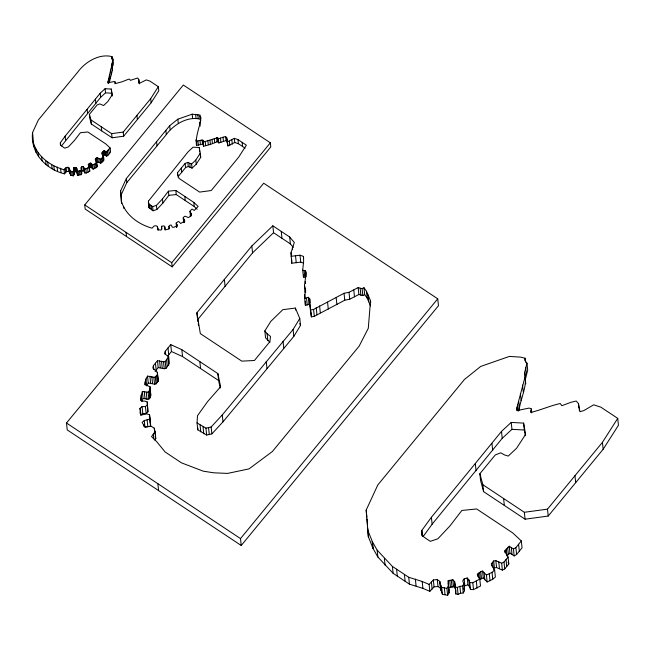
<?xml version="1.0" encoding="UTF-8"?>
<svg xmlns="http://www.w3.org/2000/svg" width="651" height="651" viewBox="0 0 651 651"><rect width="100%" height="100%" fill="white"/><g stroke="black" fill="none" stroke-linecap="round" stroke-linejoin="round"><path stroke-width="0.98" d="M303.317 263.012L300.738 262.117L291.738 263.216L291.03 252.702L294.317 242.498L289.654 236.988L272.834 225.816L251.831 245.98L196.887 312.797L197.399 317.729M291.738 263.216L291.754 259.603M60.372 143.92L60.388 142.699L65.165 136.149L100.221 93.191L105.088 88.707L111.272 89.057L112.265 94.704L107.765 101.621L103.59 105.543L99.831 103.908L97.121 104.966L89.399 114.348L89.838 118.498L91.343 124.016L112.078 137.784L123.649 136.214L151.122 102.801L158.771 90.823L158.331 86.681L149.917 81.09L146.304 79.902L139.444 83.344L138.712 79.324L137.573 78.014L130.371 80.358L129.606 79.251L128.564 79.219L121.924 81.847L114.991 83.67L115.121 81.953L114.047 81.538L108.033 82.783C109.156 74.881 111.769 67.012 112.957 59.095L111.826 57.557L112.037 56.621C99.204 53.349 85.322 61.878 77.851 71.96L38.36 119.996L32.55 132.576C30.239 152.928 45.733 169.146 64.465 173.85L66.573 171.612L68.534 171.449L69.82 172.352L70.747 175.363L73.368 175.835L74.068 174.631L73.571 167.82L75.898 167.372L76.794 168.365L76.997 171.01L78.144 171.197L80.74 170.538L81.383 169.382L80.83 167.942L81.538 166.925L83.076 166.485L84.353 168.804L84.793 172.954L86.306 172.995L89.797 171.189L89.366 167.047L88.154 164.662L90.749 163.035L92.678 165.037L93.117 169.179L95.917 167.812L97.227 166.705L96.796 162.563L95.168 159.349L96.307 157.973L97.398 157.819L100.295 159.096L101.466 158.519L103.509 156.028L101.93 152.839L104.087 150.617L106.194 152.008L106.626 156.159L107.846 155.434L110.564 152.122L110.133 147.98L105.82 143.952L87.787 131.974L80.407 132.723L74.442 140.461L68.404 146.906L64.62 148.159L60.543 145.108L60.372 143.92L60.551 145.572M190.385 215.448L190.499 216.205L189.946 211.298L191.313 209.646L192.11 209.077L194.21 210.476L198.148 206.44L193.835 202.412L175.811 190.442L168.422 191.191L168.861 195.333L162.896 203.071L156.858 209.516L153.075 210.769L148.998 207.718L148.412 201.159L188.245 151.659L193.103 147.175L199.296 147.525L200.72 157.306L196.22 164.223L192.045 168.153L188.285 166.518L185.576 167.576L177.853 176.958M148.843 205.309L148.998 207.718M147.191 404.857L145.442 406.68L142.064 406.574L139.973 408.356L140.697 415.257L142.797 413.483L146.174 413.58L147.915 411.766L147.232 401.968L144.693 401.073L141.536 401.13L140.551 398.55L142.349 391.487L148.127 392.171L149.209 391.007L150.064 388.444L150.055 386.751L144.668 384.603L145.938 378.996L147.525 376.091L153.831 377.295L155.304 376.994L157.575 374.235L157.257 372.266L152.83 368.043L153.384 365.683L157.477 360.719L163.507 361.81L165.199 361.557L168.658 356.536L164.451 353.745L165.273 351.239L170.725 344.607L181.816 349.66L217.873 373.609L220.616 386.743L207.661 401.521L197.497 415.688L197.041 422.922L197.766 429.831L206.66 435.047L211.868 433.883L223.008 421.832L293.813 336.388L300.502 325.402L299.769 318.494L295.399 308.069L282.811 309.673L270.735 321.464L264.835 330.944L265.567 337.845L269.888 342.28M147.915 411.766L147.232 401.968M422.117 535.797L421.848 530.394L431.393 517.293L501.506 431.385L511.23 422.418L523.607 423.117L525.593 434.404L516.593 448.238L508.244 456.082L504.566 454.951L500.733 452.819L495.305 454.927L479.868 473.708L480.593 480.609L483.603 491.651L525.064 519.189L548.215 516.048L603.168 449.231L618.45 425.274L617.726 418.365L600.897 407.192L593.671 404.808L583.784 410.618L579.951 411.701L578.479 403.644L576.2 401.032L571 402.285L561.813 405.711L560.275 403.506C550.396 405.687 541.014 409.984 531.053 412.352L531.306 408.909L529.157 408.071L517.13 410.569L516.821 407.892L525.048 376.994L524.649 372.429L526.976 363.185L524.714 360.109L525.129 358.245L520.645 357.13L509.399 356.423L480.715 366.415L464.423 379.492L377.783 484.995L366.163 510.148L368.352 536.774L373.056 548.516L377.889 557.053L393.131 573.319L409.455 584.167L422.922 588.382L429.847 591.32L434.071 586.852L437.993 586.518L440.556 588.325L442.403 594.347L447.652 595.291L449.052 592.882L448.213 580.643L452.86 579.748L454.642 581.725L455.407 587.3M81.383 169.382L81.814 173.524L81.18 174.68L77.428 175.152L77.282 172.157M421.807 532.835L422.141 535.22L424.297 537.335L430.303 541.331L437.863 538.808L449.955 525.918L461.868 510.449L476.646 508.96L512.695 532.9L521.329 540.957L522.053 547.865L516.601 554.489L514.176 555.93L513.452 549.021L509.245 546.23L504.916 550.681L505.143 552.203L508.081 557.061L503.996 562.033L501.652 563.205L495.859 560.641L493.67 560.942L491.399 563.701L491.513 565.06L494.646 570.121L495.37 577.03L492.75 579.244L487.151 581.978L486.427 575.077L482.562 571.082L480.755 571.57L477.37 574.32L479.787 579.089L480.519 585.998L473.521 589.611L470.494 589.521L469.77 582.621L468.899 579.886L467.206 577.966L464.147 578.853L462.723 580.887L463.821 583.76L464.545 590.669L463.268 592.988L460.615 593.24L458.076 594.306L455.781 593.924L455.098 584.338M455.781 593.924L455.619 589.269M310.649 309.949L313.587 309.428L344.037 293.292L349.009 292.299L358.164 287.587L362.094 288.621L363.958 287.718L364.682 294.626L362.819 295.53L358.888 294.488L349.733 299.208L344.761 300.201L314.311 316.337L311.373 316.858L309.64 302.796L309.77 298.882L308.257 297.287L304.668 298.516L305.392 305.417L308.981 304.196L308.257 297.287M197.766 429.831L197.88 428.016M305.205 292.445L304.481 285.537L306.19 272.59L305.498 270.808L302.699 270.141L303.643 261.238L303.456 256.404L300.005 255.208L291.013 256.315M363.958 287.718L366.456 291.249L370.517 300.705L368.295 328.275L359.165 346.112L272.378 451.517L249.024 468.875L227.622 473.407L213.748 472.813L203.25 471.169L181.474 462.845L165.151 452.006L156.704 441.663L151.545 436.577L155.068 431.646L154.271 428.171L151.593 426.503L144.652 426.674L142.105 422.45L144.253 420.538L149.958 419.073L149.551 414.817L146.923 413.865L141.169 415.061L140.087 413.198L140.486 410.716L139.973 408.356M304.115 270.572L304.839 277.472L303.423 277.049L303.643 275.064M150.275 421.726L150.69 425.982L144.978 427.438L144.253 420.538M304.668 298.516L305.368 289.256L304.481 285.537M305.368 291.632L305.693 290.004M111.793 63.717L112.428 70.137L109.311 82.49L108.872 78.34M519.01 410.325C520.735 397.558 527.994 385.473 524.649 372.429M142.146 401.081L143.074 398.388L146.988 399.218L148.851 399.071L149.933 397.907L150.788 395.352L150.055 386.751M199.849 116.016L200.663 120.956L200.052 115.089L192.183 114.177L177.845 119.174L169.699 125.708L126.375 178.464L120.573 191.036L121.558 203.381M200.28 120.158L200.492 119.231C187.659 115.951 173.776 124.487 166.314 134.57L126.815 182.606L121.005 195.178L121.591 203.071M112.232 67.859L113.396 63.237L112.957 59.095M203.576 144.563L202.502 144.14L196.488 145.393C195.17 135.929 200.052 126.872 200.98 117.554L200.231 116.814M525.373 379.338L527.701 370.094L526.976 363.185M245.101 148.176L238.372 143.7L234.759 142.512L227.899 145.954L227.166 141.926L226.027 140.624L218.826 142.968L218.061 141.861L217.019 141.82L210.379 144.457L203.446 146.28L203.136 140.421L202.07 139.998L196.057 141.243L195.902 139.908M196.797 142.683L196.488 145.393M155.133 371.347L158.201 367.62L164.239 368.718L165.924 368.466L169.382 363.445L168.658 356.536M147.525 376.091L148.249 382.991L146.67 385.897L145.938 378.996M463.268 592.988L462.544 586.079L463.821 583.76M73.368 175.835L72.936 171.693L73.636 170.489L73.571 167.82M447.652 595.291L446.928 588.382L448.327 585.973L448.213 580.643M197.041 422.922L205.936 428.138L211.144 426.983L222.276 414.931L293.088 329.479L299.769 318.494M89.399 114.348L90.912 119.874L111.638 133.642L123.218 132.072L150.69 98.659L158.331 86.681M479.868 473.708L482.879 484.743L524.34 512.288L547.491 509.139L602.435 442.322L617.726 418.365M192.045 168.153L191.614 164.003L195.788 160.081L200.288 153.164M84.793 172.954L83.507 170.627L81.977 171.067L81.269 172.084L81.09 170.432M169.114 228.892L168.853 226.41L169.561 225.392L171.091 224.945L172.377 227.272L173.89 227.313L177.381 225.506L176.177 223.122L177.869 221.747L178.773 221.503L180.701 223.496L184.811 221.023L183.191 217.816L184.323 216.433L185.421 216.278L188.31 217.564L189.482 216.978L191.532 214.496L189.946 211.298M463.919 587.112L464.871 585.762L467.939 584.875L469.623 586.795L470.494 589.521M61.422 146.019L100.661 97.333L105.519 92.849L111.712 93.199L112.208 96.022M423.166 536.481L432.126 524.201L502.23 438.294L511.955 429.326L524.34 430.026L525.333 435.665M154.637 440.084L155.792 438.546L155.068 431.646M148.395 202.38L148.558 203.576L152.643 206.627L156.419 205.366L162.465 198.921L168.422 191.191M103.045 156.15L104.526 154.759L104.087 150.617M106.194 152.008L110.133 147.98M96.307 157.973L96.739 162.115L97.837 161.961L100.726 163.246L103.948 160.17L103.509 156.028M84.744 204.927L183.33 85.021L270.352 142.821L270.783 146.963L172.181 266.861L85.175 209.069L84.744 204.927L171.75 262.719L172.181 266.861M177.682 175.298L177.422 172.816L185.144 163.425L187.854 162.376L191.614 164.003M184.192 221.267L183.68 222.634L183.191 217.816M171.75 262.719L270.352 142.821M66.492 423.012L263.696 183.216L437.741 298.817L438.465 305.718L241.228 545.497L67.224 429.912L66.492 423.012L240.504 538.589L241.228 545.497M167.632 356.154L171.449 351.516L170.725 344.607M272.834 225.816L273.558 232.716L252.555 252.881L197.611 319.698L197.937 321.684M148.249 382.991L154.556 384.204L156.028 383.903L158.299 381.144L157.575 374.235M240.504 538.589L437.741 298.817M507.463 555.376L509.969 553.138L509.245 546.23M513.452 549.021L515.877 547.581L521.329 540.957M493.67 560.942L494.394 567.851L496.583 567.542L502.377 570.105L504.72 568.941L508.805 563.969L508.081 557.061M64.465 173.85L64.034 169.708L66.142 167.47L68.103 167.307L69.38 168.21L69.999 173.418M429.847 591.32L429.123 584.419L433.338 579.943L437.269 579.61L439.824 581.416L440.914 590.457M92.678 165.037L96.796 162.563M486.427 575.077L492.026 572.335L494.646 570.121M88.617 164.028L89.049 168.17L91.189 167.185L93.117 169.179M487.151 581.978L483.286 577.982L480.275 579.357L479.543 572.449M227.899 145.954L227.459 141.812L234.327 138.362L237.94 139.558L246.355 145.149L238.705 157.127L211.233 190.531L199.662 192.102L178.927 178.333L177.422 172.816M84.353 168.804L85.867 168.853L89.366 167.047M469.77 582.621L472.797 582.702L479.787 579.089M202.9 141.3L203.014 142.138L217.629 137.719L218.394 138.818L218.826 142.968M455.057 587.015L457.352 587.405L459.883 586.331L462.544 586.079M74.011 171.962L76.33 171.514L77.453 173.809M448.938 587.552L453.584 586.657L455.366 588.634L454.642 581.725M218.394 138.818L225.588 136.482L226.727 137.784L227.476 143.952M168.861 195.333L176.25 194.584L194.275 206.562L197.147 209.24M121.298 200.899C125.407 215.082 138.394 224.326 152.049 228.175L154.157 225.938L156.126 225.767L157.404 226.67L158.331 229.681L160.952 230.153L161.651 228.949L161.594 226.288L163.914 225.84L164.809 226.825L165.012 229.469L166.168 229.665L168.764 229.006L169.398 227.842L168.853 226.41M69.567 169.276L70.308 171.221L72.936 171.693M440.19 583.556L441.679 587.438L446.928 588.382M33.282 142.431C37.384 156.622 50.379 165.859 64.034 169.708M367.62 529.865L372.331 541.608L377.157 550.152L392.398 566.419L408.722 577.258L422.198 581.481L429.123 584.419M171.449 351.516L182.54 356.569L218.598 380.51L220.168 388.02M104.526 154.759L106.626 156.159M509.969 553.138L514.176 555.93M273.558 232.716L290.387 243.897L293.292 247.339M264.835 330.944L267.122 333.776L270.515 336.437L269.864 341.718L254.427 360.491L241.798 361.142L200.337 333.605L196.887 312.797M308.981 304.196L309.99 305.262M364.682 294.626L367.188 298.15L370.541 305.954M103.102 158.502L103.599 159.283L103.159 155.141M89.415 170.391L89.797 171.189M97.227 166.705L96.633 164.052M299.769 323.661L300.502 325.402M508.105 562.187L508.805 563.969M463.724 588.512L464.545 590.669M155.198 435.942L155.792 438.546M227.044 139.81L227.459 141.812M309.64 302.796L311.373 316.858M200.223 154.49L200.72 157.306M455.521 589.505L455.822 591.246M198.27 323.661L198.596 325.646M158.299 381.144L157.257 372.266M203.34 145.45L203.446 146.28M602.435 442.322L603.168 449.231M579.113 407.689L579.423 410.643M578.479 403.644L578.894 407.591M574.963 475.735L575.687 482.635M547.491 509.139L548.215 516.048M531.306 408.909L531.721 412.856M530.834 410.675L531.037 412.653M525.129 358.245L525.544 362.192M525.731 367.652L526.456 374.561M525.048 376.994L525.772 383.903M522.541 385.066L523.266 391.975M520.426 393.749L521.15 400.658M523.607 423.117L524.34 430.026M518.806 401.683L519.531 408.592M517.757 405.142L518.375 411.066M516.821 407.892L517.13 410.846M524.34 512.288L525.064 519.189M511.23 422.418L511.955 429.326M518.603 544.269L519.327 551.177M515.877 547.581L516.601 554.489M501.506 431.385L502.23 438.294M511.295 547.32L512.02 554.221M503.614 498.511L504.338 505.42M507.642 547.361L508.366 554.27M506.283 549.021L507.007 555.93M506.039 559.551L506.763 566.451M504.916 550.681L505.127 552.65M491.961 443.453L492.685 450.354M503.996 562.033L504.72 568.941M501.652 563.205L502.377 570.105M498.731 561.764L499.455 568.673M495.859 560.641L496.583 567.542M493.8 568.136L494.011 570.105M492.53 562.326L493.051 567.257M491.399 563.701L491.603 565.678M482.879 484.743L483.603 491.651M492.026 572.335L492.75 579.244M489.292 573.865L490.016 580.773M475.352 463.846L476.076 470.754M484.132 572.97L484.857 579.878M482.562 571.082L483.286 577.982M480.755 571.57L481.48 578.479M478.29 573.051L478.81 577.982M477.37 574.32L477.574 576.298M476.345 581.205L477.069 588.113M472.797 582.702L473.521 589.611M468.899 579.886L469.623 586.795M467.206 577.966L467.939 584.875M464.147 578.853L464.871 585.762M459.883 586.331L460.615 593.24M457.352 587.405L458.076 594.306M452.86 579.748L453.584 586.657M451.33 580.342L452.054 587.251M449.735 580.521L450.468 587.43M448.262 583.312L448.987 590.213M448.327 585.973L449.052 592.882M444.299 587.601L445.024 594.509M441.679 587.438L442.403 594.347M440.849 585.648L441.573 592.556M439.824 581.416L440.556 588.325M431.393 517.293L432.126 524.201M437.269 579.61L437.993 586.518M433.338 579.943L434.071 586.852M431.401 582.116L432.126 589.017M421.848 530.394L422.466 536.318M422.198 581.481L422.922 588.382M415.362 579.105L416.087 586.014M408.722 577.258L409.455 584.167M404.401 574.385L405.134 581.294M370.517 300.705L370.72 302.682M368.075 294.903L368.8 301.812M396.589 569.202L397.313 576.102M366.456 291.249L367.188 298.15M392.398 566.419L393.131 573.319M362.094 288.621L362.819 295.53M360.182 288.434L360.906 295.334M358.164 287.587L358.888 294.488M384.367 558.346L385.091 565.247M353.77 289.972L354.494 296.872M377.157 550.152L377.889 557.053M349.009 292.299L349.733 299.208M372.331 541.608L373.056 548.516M372.266 541.445L372.999 548.354M344.037 293.292L344.761 300.201M366.163 510.148L366.887 517.057M336.185 297.824L336.909 304.725M327.567 302.186L328.291 309.095M319.6 305.905L320.325 312.805M316.231 307.825L316.956 314.726M313.587 309.428L314.311 316.337M309.77 298.882L310.185 302.829M305.498 270.808L306.125 276.732M303.456 256.404L303.659 258.374M305.295 281.468L305.506 283.445M306.507 298.215L307.239 305.116M305.368 289.256L305.685 292.209M302.699 270.141L303.423 277.049M304.611 294.35L305.026 298.296M300.005 255.208L300.738 262.117M295.521 255.851L296.254 262.76M292.332 247.649L292.543 249.618M289.654 236.988L290.387 243.897M291.03 252.702L291.339 255.656M295.399 308.069L295.603 310.039M293.088 329.479L293.813 336.388M281.248 231.398L281.973 238.307M283.055 341.23L283.779 348.13M267.122 333.776L267.846 340.676M266.235 361.476L266.959 368.385M242.148 142.349L242.579 146.499M251.831 245.98L252.555 252.881M237.94 139.558L238.372 143.7M234.327 138.362L234.759 142.512M231.878 139.973L232.309 144.115M229.38 141.275L229.819 145.417M226.727 137.784L227.166 141.926M225.588 136.482L226.027 140.624M222.992 137.109L223.423 141.251M220.437 138.053L220.876 142.195M217.955 138.272L218.394 142.423M217.629 137.719L218.061 141.861M216.58 137.678L217.019 141.82M214.293 138.582L214.724 142.724M211.99 139.363L212.421 143.513M209.947 140.315L210.379 144.457M224.359 279.385L225.083 286.294M207.84 140.478L208.271 144.62M205.236 141.552L205.667 145.694M203.136 140.421L203.405 142.903M202.07 139.998L202.502 144.14M199.816 122.176L200.191 126.115M197.814 114.527L198.246 118.669M200.003 140.632L200.443 144.774M199.296 147.525L199.727 151.667M195.634 114.373L196.065 118.515M197.912 141.039L198.352 145.189M192.183 114.177L192.623 118.319M195.788 160.081L196.22 164.223M217.873 373.609L218.598 380.51M222.276 414.931L223.008 421.832M189.775 163.442L190.206 167.584M193.835 202.412L194.275 206.562M187.854 162.376L188.285 166.518M191.182 213.601L191.353 215.261M190.686 212.82L191.028 216.14M185.144 163.425L185.576 167.576M211.144 426.983L211.868 433.883M177.845 119.174L178.284 123.316M184.827 196.431L185.258 200.573M181.279 168.121L181.719 172.263M208.564 427.723L209.288 434.632M199.841 361.63L200.573 368.539M184.388 220.03L184.567 221.69M183.924 219.249L184.266 222.561M205.936 428.138L206.66 435.047M203.047 426.91L203.771 433.818M169.699 125.708L170.139 129.858M175.811 190.442L176.25 194.584M200.044 424.916L200.768 431.825M176.999 224.709L177.17 226.369M176.372 223.952L176.722 227.264M176.177 223.122L176.608 227.272M165.875 130.42L166.314 134.57M181.816 349.66L182.54 356.569M156.598 141.706L157.029 145.848M162.465 198.921L162.896 203.071M164.809 226.825L165.159 230.145M150.69 98.659L151.122 102.801M161.594 226.288L161.79 229.274M156.419 205.366L156.858 209.516M157.916 228.786L158.087 230.446M157.404 226.67L157.664 229.16M167.999 347.919L168.723 354.828M152.643 206.627L153.075 210.769M139.021 81.342L139.29 83.824M138.712 79.324L139.143 83.466M167.917 358.245L168.65 365.154M151.138 205.626L151.577 209.777M166.558 359.905L167.283 366.806M165.273 351.239L165.582 354.193M149.632 204.634L150.072 208.776M148.412 201.159L148.762 204.479M165.199 361.557L165.924 368.466M163.507 361.81L164.239 368.718M136.954 115.365L137.385 119.507M161.529 361.191L162.254 368.092M159.576 360.792L160.301 367.701M157.477 360.719L158.201 367.62M155.434 363.201L156.159 370.11M156.443 375.619L157.168 382.519M155.304 376.994L156.028 383.903M153.384 365.683L153.799 369.63M153.831 377.295L154.556 384.204M151.829 376.579L152.554 383.48M149.893 376.229L150.617 383.138M123.218 132.072L123.649 136.214M150.064 388.444L150.788 395.352M154.271 428.171L154.889 434.095M149.478 389.746L150.202 396.654M149.209 391.007L149.933 397.907M153.335 433.948L153.848 438.88M126.375 178.464L126.815 182.606M157.851 483.693L158.584 490.594M148.127 392.171L148.851 399.071M115.121 81.953L115.292 83.613M112.037 56.621L112.387 59.933M149.551 414.817L150.69 425.982M111.826 57.557L112.005 59.208M112.338 61.324L112.769 65.466M149.64 417.722L150.373 424.631M149.364 416.306L149.779 420.253M111.996 65.995L112.428 70.137M145.116 381.787L145.425 384.749M146.263 392.309L146.988 399.218M110.735 70.031L111.175 74.173M144.278 391.682L145.002 398.591M147.11 419.814L147.834 426.714M145.442 406.68L146.174 413.58M109.677 74.377L110.117 78.519M111.272 89.057L111.712 93.199M123.625 206.684L123.796 208.344M126.066 232.374L126.506 236.516M142.349 391.487L143.074 398.388M120.573 191.036L121.005 195.178M108.343 80.073L108.693 83.385M141.104 395.067L141.731 400.992M107.879 81.44L108.05 83.1M142.064 406.574L142.797 413.483M143.708 424.476L143.912 426.446M140.551 398.55L140.762 400.528M111.638 133.642L112.078 137.784M140.486 410.716L140.901 414.654M105.088 88.707L105.519 92.849M108.774 149.632L109.205 153.774M107.407 151.292L107.846 155.434M100.221 93.191L100.661 97.333M105.12 151.154L105.552 155.304M101.271 126.758L101.711 130.9M103.289 151.178L103.729 155.32M102.606 152.008L102.956 155.32M101.93 152.839L102.101 154.499M102.484 157.273L102.923 161.415M95.445 99.221L95.884 103.371M101.466 158.519L101.898 162.66M100.295 159.096L100.726 163.246M98.838 158.38L99.269 162.522M97.398 157.819L97.837 161.961M95.738 158.665L96.169 162.807M90.912 119.874L91.343 124.016M95.477 163.67L95.917 167.812M94.118 164.434L94.55 168.576M87.144 109.425L87.584 113.567M91.531 163.987L91.97 168.129M90.749 163.035L91.189 167.185M89.846 163.287L90.286 167.429M89.244 163.726L89.675 167.868M88.975 166.241L89.236 168.731M87.641 168.104L88.072 172.246M85.867 168.853L86.306 172.995M83.922 167.445L84.353 171.587M83.076 166.485L83.507 170.627M81.538 166.925L81.977 171.067M80.74 170.538L81.18 174.68M79.414 170.668L79.845 174.81M78.144 171.197L78.584 175.347M76.794 168.365L77.428 175.152M75.898 167.372L76.33 171.514M75.134 167.673L75.573 171.815M74.336 167.763L74.775 171.905M73.604 169.154L74.035 173.296M73.636 170.489L74.068 174.631M71.618 171.303L72.058 175.444M70.308 171.221L70.747 175.363M69.893 170.326L70.332 174.468M69.38 168.21L69.82 172.352M65.165 136.149L65.605 140.291M68.103 167.307L68.534 171.449M66.142 167.47L66.573 171.612M65.165 168.552L65.605 172.702M60.388 142.699L60.657 145.181M60.567 168.235L61.007 172.385M57.15 167.055L57.589 171.197M53.83 166.127L54.269 170.269M51.673 164.695L52.104 168.837M47.767 162.099L48.198 166.241M45.668 160.707L46.107 164.849M41.648 156.671L42.087 160.813M38.051 152.57L38.482 156.72M35.602 148.225L36.065 152.448M32.55 132.576L32.9 135.888M310.364 309.705L310.722 313.538M367.034 519.026L367.473 524.942M367.693 527.896L368.352 536.774M32.989 136.718L33.714 146.573M305.335 301.258L305.392 305.417"/></g></svg>
